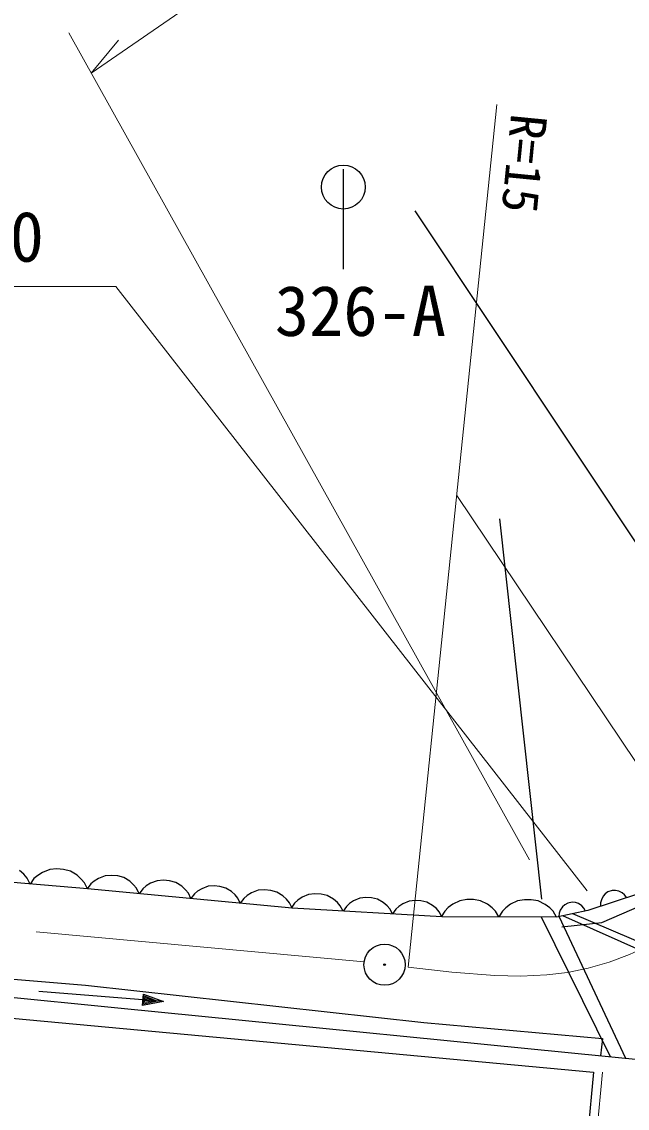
# Model space of a CAD drawing. Units: millimetres, scale not verified. Extents: x 39750 to 680000, y 20000 to 380250.
# Drawn here: x 147544 to 169606, y 264177 to 303744 of the extents above; entities that cross this region are included whole.
import ezdxf
from ezdxf.enums import TextEntityAlignment as Align

# ---------------------------------------------------------------- set-up
doc = ezdxf.new("R2010")
doc.units = ezdxf.units.MM
doc.header["$LTSCALE"] = 1000
doc.linetypes.add('CHAIN', pattern=[18.5, 12, -1.5, 3.5, -1.5])
for name, color, linetype, lineweight in [('M-BGD', 7, 'Continuous', 25), ('M-BMK', 2, 'CHAIN', 13), ('M-BMK-SRVR', 3, 'Continuous', 25), ('M-STR-HTXT', 7, 'Continuous', 13), ('M-STR-STRC', 7, 'Continuous', 25)]:
    doc.layers.add(name, color=color, linetype=linetype, lineweight=lineweight)
doc.styles.add('ＭＳ ゴシック', font='')
doc.styles.get('ＭＳ ゴシック').set_extended_font_data('MS Gothic')

msp = doc.modelspace()

# ---------------------------------------------------------------- linework, layer by layer
at = {"layer": 'M-BGD'}
for p, q in [((166497, 271788), (164965, 285644)), ((149938, 272169), (143677, 272689)), ((147622, 272698), (147465, 272838)), ((147738, 272562), (147622, 272698)), ((148125, 272657), (147989, 272541)), ((148303, 272768), (148125, 272657)), ((148564, 272873), (148303, 272768)), ((148819, 272894), (148564, 272873)), ((149070, 272873), (148819, 272894)), ((149317, 272810), (149070, 272873)), ((149558, 272664), (149317, 272810)), ((149715, 272524), (149558, 272664)), ((150583, 272642), (150345, 272550)), ((150813, 272658), (150583, 272642)), ((151040, 272637), (150813, 272658)), ((151264, 272578), (151040, 272637)), ((147846, 272343), (147738, 272562)), ((147989, 272541), (147846, 272343)), ((149830, 272388), (149715, 272524)), ((149938, 272169), (149830, 272388)), ((150059, 272348), (149927, 272170)), ((150183, 272451), (150059, 272348)), ((150345, 272550), (150183, 272451)), ((151480, 272443), (151264, 272578)), ((151620, 272315), (151480, 272443)), ((151723, 272190), (151620, 272315)), ((152074, 272272), (151950, 272169)), ((152236, 272371), (152074, 272272)), ((152474, 272463), (152236, 272371)), ((152705, 272479), (152474, 272463)), ((152932, 272458), (152705, 272479)), ((153155, 272398), (152932, 272458)), ((153371, 272263), (153155, 272398)), ((153512, 272136), (153371, 272263)), ((154331, 272259), (154106, 272172)), ((154550, 272274), (154331, 272259)), ((154765, 272254), (154550, 272274)), ((154976, 272198), (154765, 272254)), ((157394, 271462), (149938, 272169)), ((151819, 271991), (151723, 272190)), ((151950, 272169), (151819, 271991)), ((153615, 272011), (153512, 272136)), ((153710, 271811), (153615, 272011)), ((153835, 271980), (153710, 271811)), ((153952, 272078), (153835, 271980)), ((154106, 272172), (153952, 272078)), ((155181, 272070), (154976, 272198)), ((155314, 271949), (155181, 272070)), ((155412, 271831), (155314, 271949)), ((155502, 271642), (155412, 271831)), ((155758, 271923), (155634, 271820)), ((155920, 272022), (155758, 271923)), ((156158, 272114), (155920, 272022)), ((156388, 272130), (156158, 272114)), ((156615, 272109), (156388, 272130)), ((156839, 272049), (156615, 272109)), ((157055, 271914), (156839, 272049)), ((157195, 271787), (157055, 271914)), ((157760, 271860), (157602, 271755)), ((157994, 271961), (157760, 271860)), ((158224, 271986), (157994, 271961)), ((158452, 271972), (158224, 271986)), ((158677, 271921), (158452, 271972)), ((158898, 271795), (158677, 271921)), ((159858, 271825), (159636, 271730)), ((160076, 271849), (159858, 271825)), ((160291, 271837), (160076, 271849)), ((160505, 271788), (160291, 271837)), ((170052, 272002), (168168, 271374)), ((168724, 271896), (168661, 271770)), ((168678, 270942), (171386, 272119)), ((168800, 271985), (168724, 271896)), ((168901, 272061), (168800, 271985)), ((169053, 272111), (168901, 272061)), ((169180, 272111), (169053, 272111)), ((169293, 272086), (169180, 272111)), ((169420, 272023), (169293, 272086)), ((169508, 271947), (169420, 272023)), ((169584, 271846), (169508, 271947)), ((155634, 271820), (155502, 271642)), ((157298, 271662), (157195, 271787)), ((157394, 271462), (157298, 271662)), ((157482, 271648), (157357, 271465)), ((162848, 271149), (157394, 271462)), ((157602, 271755), (157482, 271648)), ((159044, 271672), (158898, 271795)), ((159151, 271552), (159044, 271672)), ((159254, 271355), (159151, 271552)), ((159372, 271529), (159254, 271355)), ((159486, 271630), (159372, 271529)), ((159636, 271730), (159486, 271630)), ((160714, 271668), (160505, 271788)), ((160852, 271552), (160714, 271668)), ((160953, 271438), (160852, 271552)), ((161051, 271252), (160953, 271438)), ((161283, 271527), (161169, 271426)), ((161433, 271627), (161283, 271527)), ((161655, 271722), (161433, 271627)), ((161873, 271746), (161655, 271722)), ((162088, 271733), (161873, 271746)), ((162302, 271685), (162088, 271733)), ((162511, 271565), (162302, 271685)), ((162649, 271448), (162511, 271565)), ((162750, 271334), (162649, 271448)), ((163083, 271484), (162957, 271358)), ((163251, 271610), (163083, 271484)), ((163504, 271735), (163251, 271610)), ((163756, 271776), (163504, 271735)), ((164008, 271776), (163756, 271776)), ((164260, 271733), (164008, 271776)), ((164511, 271606), (164260, 271733)), ((164679, 271480), (164511, 271606)), ((164805, 271354), (164679, 271480)), ((165183, 271479), (165057, 271353)), ((165351, 271604), (165183, 271479)), ((165604, 271730), (165351, 271604)), ((165856, 271771), (165604, 271730)), ((166108, 271771), (165856, 271771)), ((166360, 271728), (166108, 271771)), ((166611, 271601), (166360, 271728)), ((166779, 271475), (166611, 271601)), ((166905, 271349), (166779, 271475)), ((167241, 271509), (167163, 271391)), ((167326, 271588), (167241, 271509)), ((167436, 271651), (167326, 271588)), ((167592, 271684), (167436, 271651)), ((167718, 271669), (167592, 271684)), ((167828, 271630), (167718, 271669)), ((167946, 271553), (167828, 271630)), ((168025, 271467), (167946, 271553)), ((168089, 271357), (168025, 271467)), ((168661, 271770), (168635, 271656)), ((168635, 271656), (168635, 271530)), ((161169, 271426), (161051, 271252)), ((162848, 271149), (162750, 271334)), ((162957, 271358), (162830, 271149)), ((167030, 271138), (162848, 271149)), ((164930, 271143), (164805, 271354)), ((165057, 271353), (164930, 271143)), ((168992, 266049), (166486, 271140)), ((167030, 271138), (166905, 271349)), ((168168, 271374), (167030, 271138)), ((167124, 271280), (167110, 271155)), ((169554, 265994), (167119, 271157)), ((167163, 271391), (167124, 271280)), ((173235, 268521), (167258, 271186)), ((173298, 268835), (167621, 271261)), ((167227, 270785), (168678, 270942)), ((138465, 269635), (149867, 268654)), ((151043, 267826), (136291, 269263)), ((131203, 268939), (168372, 265490)), ((152706, 268065), (148169, 268433)), ((149867, 268654), (162190, 267306)), ((151941, 267916), (151975, 268335)), ((151975, 268335), (152706, 268065)), ((151976, 267974), (152000, 268273)), ((152000, 268273), (152496, 268082)), ((152706, 268065), (151941, 267916)), ((152496, 268082), (151976, 267974)), ((152011, 268031), (152025, 268211)), ((152377, 268092), (152011, 268031)), ((152025, 268211), (152377, 268092)), ((152045, 268088), (152050, 268148)), ((152197, 268106), (152045, 268088)), ((152050, 268148), (152197, 268106)), ((170394, 265910), (151043, 267826)), ((162190, 267306), (168698, 266716)), ((168698, 266716), (168632, 266085)), ((168372, 265490), (167661, 257829))]:
    msp.add_line(p, q, dxfattribs=at)
at = {"layer": 'M-BMK'}
msp.add_line((160020, 269515), (135818, 271716), dxfattribs=at)
msp.add_lwpolyline([(161624, 269314), (163209, 269131), (164781, 269009), (165731, 268992), (166669, 269035), (167426, 269125), (168181, 269276), (168940, 269497), (169686, 269778), (170638, 270213), (171586, 270713), (172383, 271169), (173187, 271644)], dxfattribs=at)
at = {"layer": 'M-BMK-SRVR'}
for radius in [750, 30]:
    msp.add_circle((160762, 269405), radius, dxfattribs=at)
at = {"layer": 'M-STR-HTXT'}
for p, q in [((172259, 317157), (150072, 301874)), ((166040, 273220), (149256, 303338)), ((150072, 301874), (151069, 303071)), ((161624, 269314), (164856, 300728)), ((150976, 294103), (127481, 294103)), ((168143, 272092), (150976, 294103)), ((171821, 273948), (163392, 286493)), ((168700, 265494), (166531, 242342))]:
    msp.add_line(p, q, dxfattribs=at)
at = {"layer": 'M-STR-STRC'}
for p, q in [((159260, 298373), (159260, 294736)), ((161864, 296853), (175941, 275714))]:
    msp.add_line(p, q, dxfattribs=at)
msp.add_circle((159260, 297723), 800, dxfattribs=at)

# ---------------------------------------------------------------- texts
at = {"layer": 'M-STR-HTXT', "style": 'ＭＳ ゴシック'}
msp.add_text('R=15', height=1320, rotation=264.4, dxfattribs=at).set_placement((164984, 300469), align=Align.BOTTOM_LEFT)
msp.add_text('土管 L=6.9 φ=200', height=1833, dxfattribs=at).set_placement((127739, 294455), align=Align.BOTTOM_LEFT)
at = {"layer": 'M-STR-STRC', "style": 'ＭＳ ゴシック'}
msp.add_text('326-A', height=1833, dxfattribs=at).set_placement((156766, 291751), align=Align.BOTTOM_LEFT)

doc.saveas('drawing.dxf')
